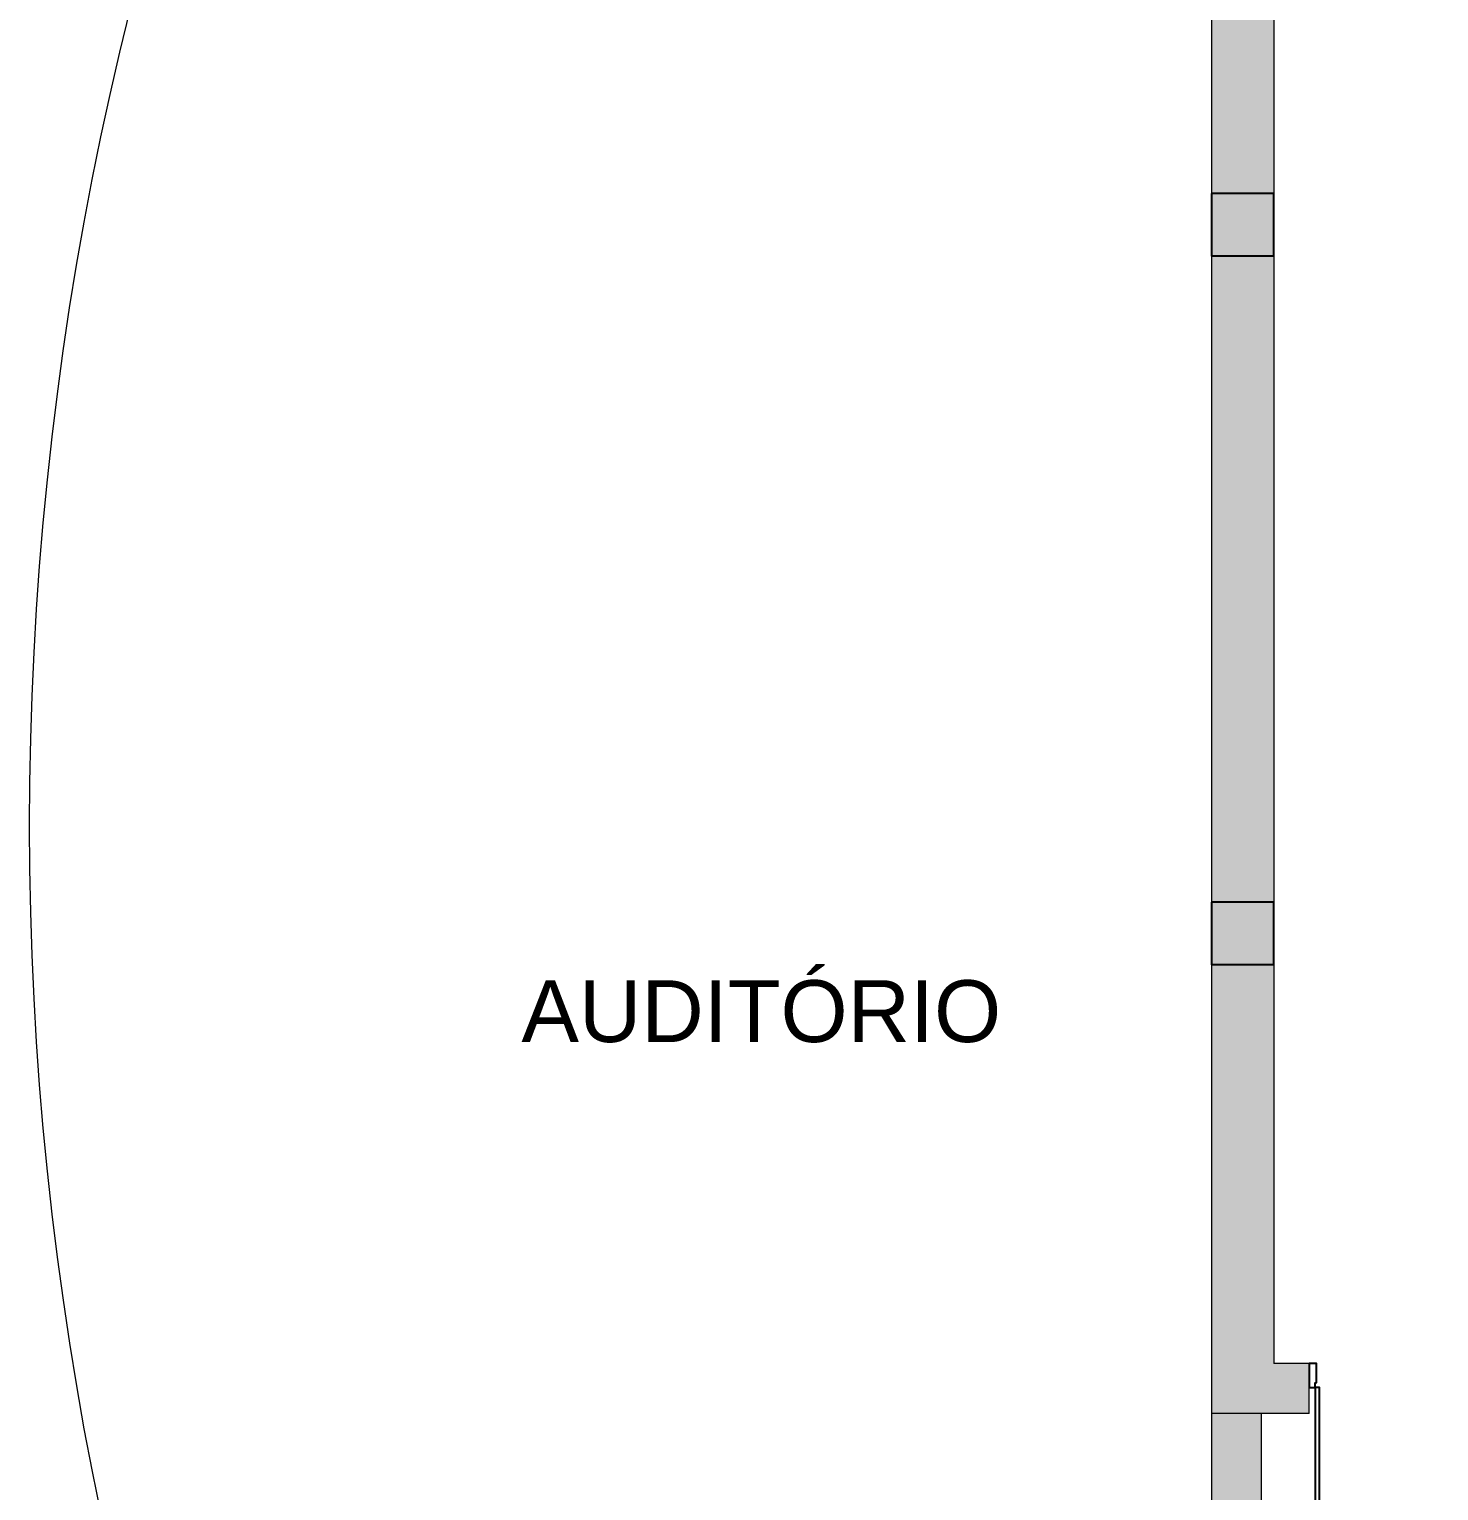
# Model space of a CAD drawing. Header units: metres. Extents: x 512 to 829, y -209 to 245.
# Drawn here: x 640.41 to 646.11, y -176.8 to -170.9 of the extents above; entities that cross this region are included whole.
import ezdxf

# ---------------------------------------------------------------- set-up
doc = ezdxf.new("R2010")
doc.units = ezdxf.units.M
doc.header["$LTSCALE"] = 0.508
doc.linetypes.add('HIDDEN', pattern=[0.375, 0.25, -0.125])
doc.layers.get('0').update_dxf_attribs({"lineweight": 15})
doc.layers.add('03', color=3, linetype='Continuous', lineweight=15)
doc.layers.add('None', color=7, linetype='Continuous', lineweight=5)
for name, color, linetype in [('AR-TEXTOS', 2, 'Continuous'), ('MB-ARQ-ALVENARIA-HATCH', 251, 'Continuous'), ('MB-ARQ-PORTA-PROJEÇÃO ABERTURA', 1, 'HIDDEN'), ('MB-ARQ-SANITÁRIO-PORTA', 2, 'Continuous'), ('PENA06', 6, 'Continuous')]:
    doc.layers.add(name, color=color, linetype=linetype)
doc.styles.add('R80 - 1_100', font='arial.ttf', dxfattribs={"height": 0.25})

# ---------------------------------------------------------------- blocks, each defined once
blk = doc.blocks.new('PORTA BAN 60CM')
for points in [[(-0.024, 0.7996), (-0.042, 0.7996), (-0.042, 0.096), (-0.024, 0.096)], [(-0.776, 0.078), (-0.77, 0.078), (-0.77, 0), (-0.8, 0), (-0.8, 0.096), (-0.776, 0.096)], [(-0.03, 0.078), (-0.03, 0), (0, 0), (0, 0.096), (-0.024, 0.096), (-0.024, 0.078)]]:
    blk.add_lwpolyline(points, close=True)
at = {"layer": 'MB-ARQ-PORTA-PROJEÇÃO ABERTURA'}
blk.add_arc((-0.0143, 0.0356), 0.7641, 90.72837, 175.466, dxfattribs=at)

msp = doc.modelspace()

# ---------------------------------------------------------------- hatches: boundary and pattern name
at = {"layer": 'MB-ARQ-ALVENARIA-HATCH'}
h = msp.add_hatch(color=256, dxfattribs=at)
h.dxf.hatch_style = 1
h.paths.add_polyline_path([(645.4467, -169.4367), (645.4467, -168.9072), (645.2958, -168.9072), (645.2958, -169.3963), (641.7054, -168.4664), (641.6556, -168.658), (645.1952, -169.5776), (645.1952, -171.5594), (645.4467, -171.5594)])
h = msp.add_hatch(color=256, dxfattribs=at)
h.dxf.hatch_style = 1
h.paths.add_polyline_path([(645.1952, -171.5594), (645.1952, -171.8109), (645.4467, -171.8109), (645.4467, -171.5594)])
h = msp.add_hatch(color=256, dxfattribs=at)
h.dxf.hatch_style = 1
h.paths.add_polyline_path([(645.4467, -171.8109), (645.1952, -171.8109), (645.1952, -174.4244), (645.4467, -174.4244)])
h = msp.add_hatch(color=256, dxfattribs=at)
h.dxf.hatch_style = 1
h.paths.add_polyline_path([(645.1952, -174.4244), (645.1952, -174.6759), (645.4467, -174.6759), (645.4467, -174.4244)])
h = msp.add_hatch(color=256, dxfattribs=at)
h.dxf.hatch_style = 1
h.paths.add_polyline_path([(645.4467, -174.6759), (645.1952, -174.6759), (645.1952, -176.4913), (645.5902, -176.4913), (645.5902, -176.2902), (645.4467, -176.2902)])
h = msp.add_hatch(color=256, dxfattribs=at)
h.dxf.hatch_style = 1
h.paths.add_polyline_path([(645.3964, -176.4913), (645.1952, -176.4913), (645.1952, -178.6479), (645.0655, -178.6827), (645.1176, -178.877), (645.3964, -178.8023)])

# ---------------------------------------------------------------- linework, layer by layer
at = {"layer": '03'}
for p, q in [((645.4467, -169.4367), (645.4467, -176.2902)), ((645.4467, -169.4367), (645.4467, -176.2902)), ((645.1952, -169.5776), (645.1952, -176.4913)), ((645.5902, -176.2902), (645.4467, -176.2902)), ((645.5902, -176.2902), (645.4467, -176.2902)), ((645.5902, -176.4913), (645.5902, -176.2902)), ((645.5902, -176.4913), (645.1952, -176.4913)), ((645.1952, -176.4913), (645.1952, -178.6479)), ((645.3964, -176.4913), (645.3964, -178.8023))]:
    msp.add_line(p, q, dxfattribs=at)
at = {"layer": 'None', "color": 7, "linetype": 'Continuous', "lineweight": 5}
msp.add_arc((653.9847, -174.1128), 13.5698, 156.20563, 203.80849, dxfattribs=at)
at = {"layer": 'PENA06'}
for points in [[(645.1952, -171.5594), (645.1952, -171.8109), (645.4467, -171.8109), (645.4467, -171.5594)], [(645.1952, -174.4244), (645.1952, -174.6759), (645.4467, -174.6759), (645.4467, -174.4244)]]:
    msp.add_lwpolyline(points, close=True, dxfattribs=at)

# ---------------------------------------------------------------- block references
at = {"layer": 'MB-ARQ-SANITÁRIO-PORTA', "rotation": 180}
msp.add_blockref('PORTA BAN 60CM', (645.5902, -176.2902), dxfattribs=at)

# ---------------------------------------------------------------- texts
at = {"layer": 'AR-TEXTOS', "insert": (642.1147, -174.74), "char_height": 0.25, "attachment_point": 1, "style": 'R80 - 1_100'}
msp.add_mtext_dynamic_manual_height_columns('\\pi0.29021;AUDITÓRIO', width=2.505044, gutter_width=1, heights=[0], dxfattribs=at)

doc.saveas('drawing.dxf')
